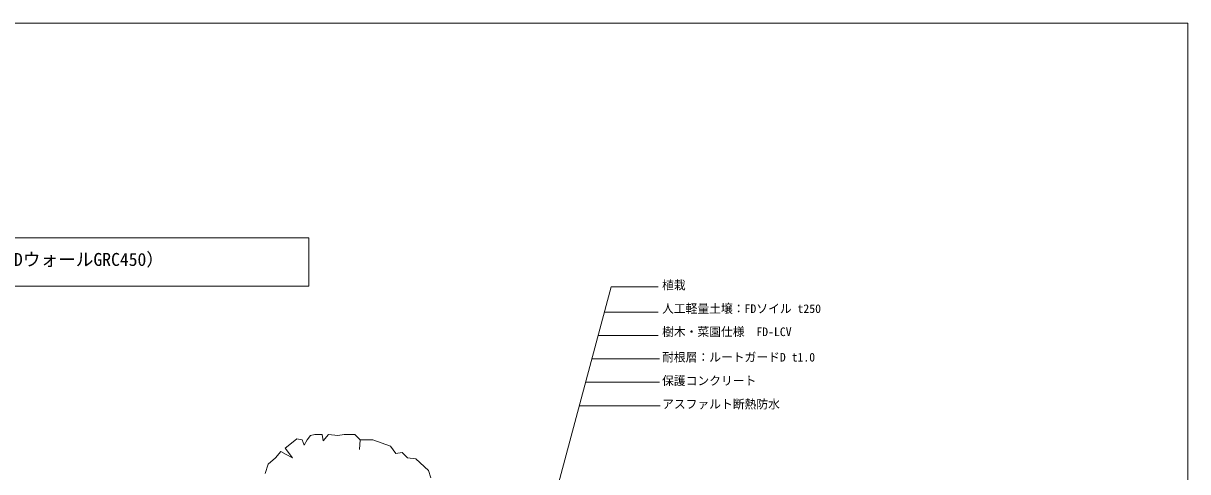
# Model space of a CAD drawing. Units: millimetres, scale not verified. Extents: x -1485 to 1485, y -1050 to 1050.
# Drawn here: x -491 to 1485, y 289 to 1050 of the extents above; entities that cross this region are included whole.
import ezdxf
from ezdxf.enums import TextEntityAlignment as Align

# ---------------------------------------------------------------- set-up
doc = ezdxf.new("R2010")
doc.units = ezdxf.units.MM
doc.header["$LTSCALE"] = 4
for name, color, linetype, lineweight in [('0-3_0', 7, 'Continuous', 18), ('0-5_MOJI', 6, 'Continuous', 18), ('0-8_GREEN', 7, 'Continuous', 18)]:
    doc.layers.add(name, color=color, linetype=linetype, lineweight=lineweight)
doc.styles.add('ＭＳ ゴシック', font='')
doc.styles.get('ＭＳ ゴシック').set_extended_font_data('MS Gothic')

msp = doc.modelspace()

# ---------------------------------------------------------------- linework, layer by layer
at = {"layer": '0-3_0', "color": 3}
msp.add_lwpolyline([(-1484.887, -1049.92), (1485.113, -1049.92), (1485.113, 1050.08), (-1484.887, 1050.08)], close=True, dxfattribs=at)
at = {"layer": '0-5_MOJI'}
for p, q in [((197.612, -549.574), (506.468, 603.092)), ((506.468, 603.092), (586.364, 603.092)), ((494.914, 559.972), (586.364, 559.972)), ((484.291, 520.327), (586.364, 520.327)), ((473.668, 480.682), (588.523, 480.682)), ((463.046, 441.037), (588.218, 441.037)), ((452.423, 401.392), (589.665, 401.392))]:
    msp.add_line(p, q, dxfattribs=at)
msp.add_lwpolyline([(-1083.584, 604.26), (-6.8, 604.26), (-6.8, 685.846), (-1083.584, 685.846)], close=True, dxfattribs=at)
at = {"layer": '0-8_GREEN'}
for p, q in [((-46.977, 329.054), (-36.237, 338.004)), ((-36.237, 338.004), (-27.287, 345.164)), ((-27.287, 345.164), (-18.337, 343.374)), ((-18.337, 343.374), (-14.757, 334.424)), ((-14.757, 334.424), (-9.387, 343.374)), ((-9.387, 343.374), (-4.017, 350.534)), ((-4.017, 350.534), (3.143, 352.324)), ((3.143, 352.324), (15.673, 352.324)), ((15.673, 352.324), (17.463, 341.584)), ((17.463, 341.584), (26.413, 352.324)), ((26.413, 352.324), (42.523, 350.534)), ((71.163, 352.324), (80.113, 343.374)), ((80.113, 343.374), (79.155, 327.16)), ((80.113, 343.374), (90.853, 343.374)), ((90.853, 343.374), (101.594, 343.374)), ((101.594, 343.374), (132.024, 332.634)), ((-54.137, 323.684), (-63.087, 312.944)), ((-54.137, 323.684), (-45.187, 318.314)), ((-34.447, 312.944), (-46.977, 329.054)), ((-45.187, 318.314), (-34.447, 312.944)), ((132.024, 332.634), (140.974, 320.104)), ((140.974, 320.104), (151.714, 321.894)), ((151.714, 321.894), (160.664, 312.944)), ((-75.617, 302.204), (-80.987, 286.094)), ((-63.087, 312.944), (-75.617, 302.204)), ((160.664, 312.944), (174.984, 311.154)), ((174.984, 311.154), (196.464, 291.464)), ((196.464, 291.464), (200.044, 278.934))]:
    msp.add_line(p, q, dxfattribs=at)
msp.add_lwpolyline([(42.523, 350.534), (53.263, 352.324), (71.163, 352.324)], dxfattribs=at)

# ---------------------------------------------------------------- texts
at = {"layer": '0-5_MOJI', "color": 7, "style": 'ＭＳ ゴシック'}
for s, height, p in [('FD-LCV 納まり図（保護コンクリート / FDウォールGRC450）', 21.99, (-1061.836, 631.872)), ('植栽', 14.66, (592.864, 594.239)), ('人工軽量土壌：FDソイル t250', 14.66, (592.864, 554.239)), ('樹木・菜園仕様\u3000FD-LCV', 14.66, (592.864, 514.949)), ('耐根層：ルートガードD t1.0', 14.66, (592.864, 471.828)), ('保護コンクリート', 14.66, (592.864, 431.828)), ('アスファルト断熱防水', 14.66, (592.864, 392.183))]:
    msp.add_text(s, height=height, dxfattribs=at).set_placement(p, align=Align.BOTTOM_LEFT)

doc.saveas('drawing.dxf')
